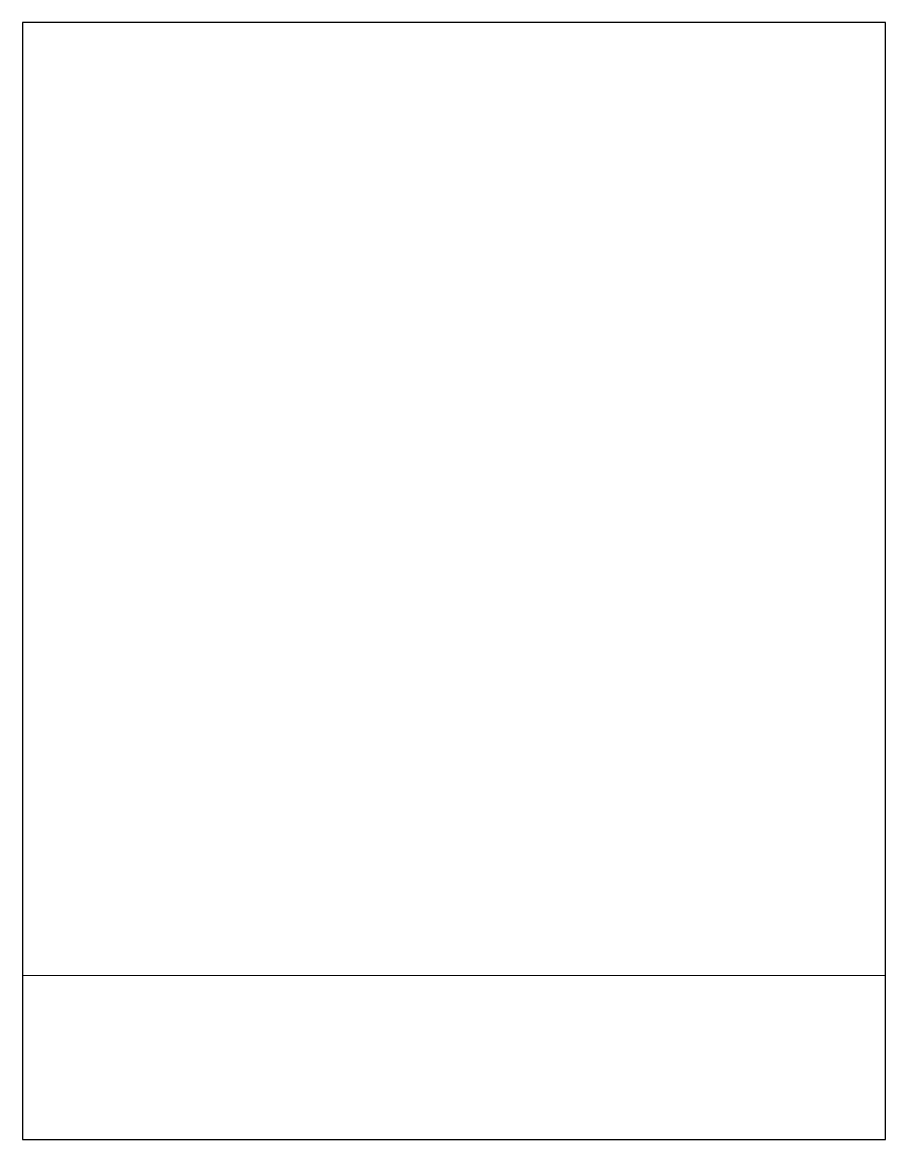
# Paper-space layout 'SKETCH' of a CAD drawing. Header units: millimetres. Extents: x 0 to 216, y 0 to 279.
import ezdxf

# ---------------------------------------------------------------- set-up
doc = ezdxf.new("R2010")
doc.units = ezdxf.units.MM
doc.header["$LTSCALE"] = 0.3
doc.layers.add('G-ANNO-TTLB-BK09', color=1, linetype='Continuous')
doc.layers.add('S-ANNO-VIEW', color=7, linetype='Continuous', plot=False)

psp = doc.layouts.new('SKETCH')

# ---------------------------------------------------------------- linework, layer by layer
at = {"layer": 'G-ANNO-TTLB-BK09'}
psp.add_lwpolyline([(0, 0), (215.9, 0), (215.9, 279.4), (0, 279.4)], close=True, dxfattribs=at)

# ---------------------------------------------------------------- viewports
at = {"layer": 'S-ANNO-VIEW'}
psp.add_viewport(center=(107.95, 160.23), size=(215.9, 238.338), view_center_point=(13334.99999, 13186.8941), view_height=23833.793296, dxfattribs=at)

doc.saveas('drawing.dxf')
